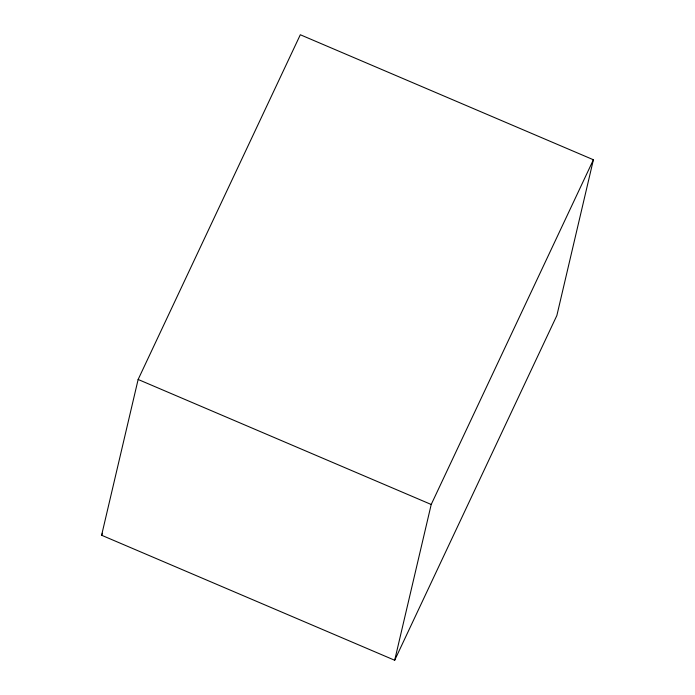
<?xml version="1.0" encoding="UTF-8"?>
<svg xmlns="http://www.w3.org/2000/svg" width="695" height="695" viewBox="0 0 695 695"><rect width="100%" height="100%" fill="white"/><g stroke="black" fill="none" stroke-linecap="round" stroke-linejoin="round"><path stroke-width="1.04" d="M101.6 535.246L138.14 379.47L300.318 34.75L593.4 159.754L556.86 315.53L394.682 660.25L101.6 535.246L102.53 533.274M394.682 660.25L431.213 504.483L593.4 159.754M138.14 379.47L431.213 504.483"/></g></svg>
